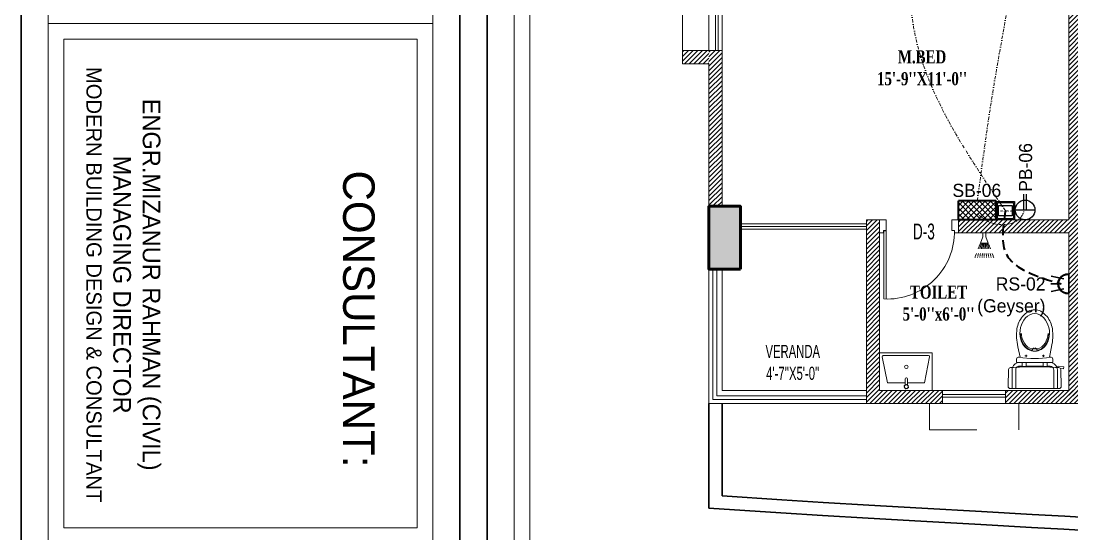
# Model space of a CAD drawing. Header units: inches. Extents: x 109699 to 44449955, y -10987 to 15824140.
# Drawn here: x 198506.5 to 198906.7, y -4299.4 to -4104 of the extents above; entities that cross this region are included whole.
import ezdxf

# ---------------------------------------------------------------- set-up
doc = ezdxf.new("R2010")
doc.units = ezdxf.units.IN
doc.header["$LTSCALE"] = 5
doc.header["$MEASUREMENT"] = 0
for name, pattern in [('ACAD_ISO03W100', [30, 12, -18]), ('DASHDOT', [1, 0.5, -0.25, 0, -0.25]), ('DASHED2', [0.375, 0.25, -0.125])]:
    doc.linetypes.add(name, pattern=pattern)
doc.layers.get('0').update_dxf_attribs({"color": 123})
for name, color, linetype, lineweight in [('@NORMAL', 7, 'Continuous', 5), ('AC Out', 5, 'DASHED2', 35), ('cloumn', 253, 'Continuous', 60), ('dotted', 8, 'ACAD_ISO03W100', 5), ('E-Con-Point', 5, 'DASHED2', 13), ('E-PB-Socket-5A', 203, 'Continuous', 13), ('E-RS', 12, 'Continuous', 30), ('E-SB-Switch-Board', 106, 'Continuous', 18), ('fixture', 255, 'Continuous', 0), ('glass', 140, 'Continuous', 18), ('ha', 252, 'Continuous', 5), ('Low Height wall --- 2', 252, 'Continuous', 30), ('Low Height wall--1', 252, 'Continuous', 9), ('SB', 1, 'DASHDOT', 20), ('Text', 7, 'Continuous', 0), ('WALL-1', 8, 'Continuous', 9)]:
    doc.layers.add(name, color=color, linetype=linetype, lineweight=lineweight)
doc.layers.add('DP SWITCH', color=7, linetype='Continuous')
doc.layers.add('T', color=8, linetype='Continuous')
doc.styles.get("Standard").update_dxf_attribs({"font": 'times.ttf'})
doc.styles.add('style2', font='ARIALN.TTF', dxfattribs={"width": 0.75, "height": 3})
doc.styles.add('Swis 721 LtCn BT', font='swisscl.ttf')
pattern_1 = [(44.99999999999984, (181693.0688709047, 2542407.827854916), (-0.8838834764831834, 0.8838834764831853), [])]

# ---------------------------------------------------------------- blocks, each defined once
blk = doc.blocks.new('zxczxczxcz')
at = {"layer": '@NORMAL'}
for points in [[(177327.5446916085, -15450.10043627545), (175295.1813820154, -15450.10043627545), (175295.1813820154, -14276.83252409846), (177327.5446916085, -14276.83252409846)], [(177319.9075666944, -15442.46331136129), (175302.8185069296, -15442.46331136129), (175302.8185069296, -14284.46964901264), (177319.9075666944, -14284.46964901264)]]:
    blk.add_lwpolyline(points, close=True, dxfattribs=at)
at = {"layer": 'Text'}
for p, q in [((176741.9750237679, -15490.19534207476), (176997.6903806742, -15490.19534207473)), ((176741.9750237679, -15679.21418370013), (176741.9750237679, -15490.19534207476)), ((176749.612148682, -15497.83246698891), (176990.0532557601, -15497.83246698891)), ((176749.612148682, -15671.57705878597), (176749.612148682, -15497.83246698891)), ((176990.0532557601, -15497.83246698891), (176990.0532557601, -15671.57705878597)), ((176990.0532557601, -15671.57705878597), (176749.612148682, -15671.57705878597)), ((176997.6903806742, -15679.21418370007), (176741.9750237679, -15679.21418370013))]:
    blk.add_line(p, q, dxfattribs=at)
at = {"layer": 'Text', "lineweight": 30}
blk.add_lwpolyline([(177005.9120462817, -15476.83037347498), (175281.8164134157, -15476.83037347498), (175281.8164134157, -15692.57915229988), (177005.9120462817, -15692.57915229988)], close=True, dxfattribs=at)
at = {"layer": 'Text'}
blk.add_lwpolyline([(176997.6903806742, -15490.19534207476), (175295.1813820154, -15490.19534207476), (175295.1813820154, -15679.21418370013), (176997.6903806742, -15679.21418370013)], close=True, dxfattribs=at)
at = {"layer": 'WALL-1', "lineweight": 30}
blk.add_lwpolyline([(177340.9096602083, -15463.46540487523), (175281.8164134157, -15463.46540487523), (175281.8164134157, -14263.46755549865), (177340.9096602083, -14263.46755549865)], close=True, dxfattribs=at)
at = {"layer": 'Text'}
for s, insert, char_height, width, attachment_point in [('{\\fFranklin Gothic Medium|b0|i0|c0|p34;\\C1;CONSULTANT:}', (176814.2679943611, -15518.74899436903, 279.5077826496044), 15.479059281045, 414.2272921602616, 1), ('{\\fFranklin Gothic Medium|b0|i0|c0|p34;\\C0;ENGR.MIZANUR RAHMAN (CIVIL)\\PMANAGING DIRECTOR\\P\\H0.8571x;MODERN BUILDING DESIGN & CONSULTANT}', (176870.4274682808, -15624.07967926903, -11.90154776667625), 8.668273197385199, 331.3818337282093, 2)]:
    blk.add_mtext(s, dxfattribs=dict(at, insert=insert, char_height=char_height, width=width, attachment_point=attachment_point))
blk = doc.blocks.new('bgtrfv')
at = {"layer": 'fixture'}
for p, q in [((21441.97229669015, -26164.40491112152), (21441.97229669015, -26138.40491112152)), ((21442.86003956014, -26164.40491112152), (21442.86003956014, -26138.40491112152)), ((21440.36849646348, -26163.54399991067), (21441.86849646348, -26163.54399991067)), ((21441.86849646348, -26163.54399991067), (21441.86849646348, -26164.54399991067)), ((21441.86849646348, -26164.54399991067), (21442.86849646348, -26164.54399991067)), ((21442.86003956014, -26164.40491112152), (21441.97229669015, -26164.40491112152)), ((21442.86849646348, -26164.54399991067), (21442.86849646348, -26168.54399991067)), ((21467.86849646354, -26164.54399991055), (21467.86849646354, -26168.54399991055)), ((21468.86849646354, -26164.54399991055), (21467.86849646354, -26164.54399991055)), ((21470.37322828309, -26163.54399991058), (21468.86849646354, -26163.54399991058)), ((21468.86849646354, -26164.54399991055), (21468.86849646354, -26163.54399991058)), ((21442.86849646348, -26168.54399991067), (21440.36849646348, -26168.54399991058)), ((21467.86849646354, -26168.54399991055), (21470.36849646351, -26168.54399991055))]:
    blk.add_line(p, q, dxfattribs=at)
blk.add_arc((21443.20467689397, -26164.04399991055), 25.66868977762097, 358.8838658305763, 92.75188722137418, dxfattribs=at)
blk = doc.blocks.new('coloumn-01')
at = {"layer": 'ha'}
h = blk.add_hatch(dxfattribs=at)
h.set_pattern_fill('AR-CONC', color=256, scale=0.5)
h.set_pattern_definition([(49.99999999999999, (0, 0), (3.586300913003767, -0.3137606749129755), [0.375, -4.125]), (355, (0, 0), (-0.693756668065, 3.760960668500059), [0.3, -3.3]), (100.45144446, (0.298858405, -0.02614672), (2.89254423363556, 3.447199954843147), [0.3187009599999999, -3.505710559999999]), (46.18420000000001, (0, 1), (5.336206653357862, -0.8275964039653827), [0.5625, -6.1875]), (96.63563549, (0.444683725, 0.931033465), (4.673309728371142, 4.870593003872752), [0.47805171, -5.258568799999999]), (351.1841639899999, (0, 1), (4.673309725273866, 4.870593001349951), [0.45, -4.950000005]), (21, (0.5, 0.75), (2.984535260592308, -2.013094453326694), [0.375, -4.125]), (326.0000000000001, (0.5, 0.75), (1.216576659607909, 3.625750225234265), [0.3, -3.3]), (71.45144474, (0.74871127, 0.58224213), (4.201111883649856, 1.612655764031769), [0.31870095, -3.50571056]), (37.50000000000001, (0, 0), (0.06079927658645334, 1.664469269156557), [0, -3.26, 0, -3.35, 0, -3.3125]), (7.499999999999999, (0, 0), (1.315347687210743, 1.972058559411801), [0, -1.91, 0, -3.185, 0, -1.2625]), (327.5, (-1.115, 0), (2.669112180862045, -0.1127743586718988), [0, -1.25, 0, -3.9, 0, -5.175]), (317.5, (-1.615, 0), (2.915930846711931, 0.5005249116615886), [0, -1.625, 0, -2.59, 0, -3.675])])
h.paths.add_polyline_path([(32128.44739975178, -2546319.049243456), (32092.44739975178, -2546319.049243456), (32092.44739975178, -2546331.049243456), (32128.44739975178, -2546331.049243456)])
h.paths.add_polyline_path([(32128.44739975189, -2546617.132962178), (32098.44739975189, -2546617.132962178), (32098.44739975189, -2546629.132962178), (32128.44739975189, -2546629.132962178)])
h.paths.add_polyline_path([(31978.51966727065, -2546605.132962178), (31966.51966727065, -2546605.132962178), (31966.51966727065, -2546635.132962178), (31978.51966727065, -2546635.132962178)])
h.paths.add_polyline_path([(31821.20333333506, -2546605.132962178), (31809.20333333506, -2546605.132962178), (31809.20333333506, -2546635.132962178), (31821.20333333506, -2546635.132962178)])
h.paths.add_polyline_path([(31689.20328743063, -2546611.133238418), (31677.20328743063, -2546611.133238418), (31677.20328743063, -2546635.133238418), (31689.20328743063, -2546635.133238418)])
h.paths.add_polyline_path([(31417.20347832461, -2546611.132962178), (31405.20347832461, -2546611.132962178), (31405.20347832461, -2546635.132962178), (31417.20347832461, -2546635.132962178)])
h.paths.add_polyline_path([(31435.20347912709, -2546415.348983645), (31405.20347912709, -2546415.348983645), (31405.20347912709, -2546427.348983645), (31435.20347912709, -2546427.348983645)])
h.paths.add_polyline_path([(31633.74647668525, -2546415.348983645), (31603.74647668525, -2546415.348983645), (31603.74647668525, -2546427.348983645), (31633.74647668525, -2546427.348983645)])
h.paths.add_polyline_path([(31821.20245073218, -2546319.049243455), (31809.20245073218, -2546319.049243455), (31809.20245073218, -2546349.049243455), (31821.20245073218, -2546349.049243455)])
h.paths.add_polyline_path([(31996.51966727068, -2546319.049243455), (31966.51966727068, -2546319.049243455), (31966.51966727068, -2546331.049243455), (31996.51966727068, -2546331.049243455)])
h.paths.add_polyline_path([(31581.74648750067, -2546291.049243452), (31541.74648750067, -2546291.049243452), (31541.74648750067, -2546301.049243452), (31581.74648750067, -2546301.049243452)])
h.paths.add_polyline_path([(31485.74647668505, -2546261.049243452), (31475.74647668505, -2546261.049243452), (31475.74647668505, -2546301.049243452), (31485.74647668505, -2546301.049243452)])
h.paths.add_polyline_path([(31581.74648750064, -2546206.049278549), (31521.74648750064, -2546206.049278549), (31521.74648750064, -2546216.049243455), (31581.74648750064, -2546216.049243455)])
h.paths.add_polyline_path([(31435.20347595899, -2546206.049243455), (31405.20347595899, -2546206.049243455), (31405.20347595899, -2546218.049243455), (31435.20347595899, -2546218.049243455)])
h.paths.add_polyline_path([(31435.20347912709, -2546094.049243455), (31405.20347912709, -2546094.049243455), (31405.20347912709, -2546106.049243455), (31435.20347912709, -2546106.049243455)])
h.paths.add_polyline_path([(31583.74647668522, -2546094.049243455), (31547.74647668522, -2546094.049243455), (31547.74647668522, -2546106.049243455), (31583.74647668522, -2546106.049243455)])
h.paths.add_polyline_path([(31775.41359277777, -2546094.049243455), (31763.41359277777, -2546094.049243455), (31763.41359277777, -2546124.049243455), (31775.41359277777, -2546124.049243455)])
h.paths.add_polyline_path([(32059.80123907101, -2546094.049243455), (32047.80123907101, -2546094.049243455), (32047.80123907101, -2546124.049243455), (32059.80123907101, -2546124.049243455)])
h.paths.add_polyline_path([(32058.06771510976, -2545913.633020405), (32028.06771510976, -2545913.633020405), (32028.06771510976, -2545925.633020405), (32058.06771510976, -2545925.633020405)])
h.paths.add_polyline_path([(32048.06771510973, -2545722.712815279), (32036.06771510973, -2545722.712815279), (32036.06771510973, -2545746.712815279), (32048.06771510973, -2545746.712815279)])
h.paths.add_polyline_path([(31799.41359277774, -2545913.633020405), (31763.41359277774, -2545913.633020405), (31763.41359277774, -2545925.633020405), (31799.41359277774, -2545925.633020405)])
h.paths.add_polyline_path([(31591.53986684192, -2545945.049243456), (31561.31223659915, -2545945.049243456), (31561.31223659915, -2545957.049243456), (31591.53986684192, -2545957.049243456)])
h.paths.add_polyline_path([(31435.20347912709, -2545945.049243456), (31405.20347912709, -2545945.049243456), (31405.20347912709, -2545957.049243456), (31435.20347912709, -2545957.049243456)])
h.paths.add_polyline_path([(31429.2035252499, -2545715.383477275), (31405.2035252499, -2545715.383477275), (31405.2035252499, -2545727.383477275), (31429.2035252499, -2545727.383477275)])
h.paths.add_polyline_path([(31605.53986684192, -2545715.383237123), (31581.53986684192, -2545715.383237123), (31581.53986684192, -2545727.383237123), (31605.53986684192, -2545727.383237123)])
h.paths.add_polyline_path([(31775.41359277774, -2545711.610186095), (31763.41359277774, -2545711.610186095), (31763.41359277774, -2545735.610186095), (31775.41359277774, -2545735.610186095)])
at = {"layer": 'cloumn', "elevation": -16.98928691961896}
blk.add_lwpolyline([(31417.20347832461, -2546635.132962178), (31417.20347832461, -2546611.132962178), (31405.20347832461, -2546611.132962178), (31405.20347832461, -2546635.132962178)], close=True, dxfattribs=at)
blk = doc.blocks.new('nhjkkl')
at = {"layer": 'fixture'}
for p, q in [((143549.5901182657, 406.7664480220853), (143549.4378542114, 413.1605533693012)), ((143550.2312347457, 413.9730671772784), (143568.8430790594, 413.9730671772793)), ((143550.9065610597, 406.8304476761043), (143550.9065610476, 413.9730520486739)), ((143552.2954045853, 406.8304476553101), (143552.295404572, 413.9730369089164)), ((143566.7790000358, 406.8304174008415), (143566.7790000629, 413.9730217734107)), ((143568.1677981537, 413.9730520292499), (143568.1677527493, 408.0151220831901)), ((143569.6365050042, 413.160553386321), (143569.4842561156, 406.7664480432288)), ((143548.4963421248, 405.7263631810149), (143548.607251598, 406.5122054251713)), ((143550.3819850576, 405.4614186200849), (143548.4963421248, 405.7263631810149)), ((143548.607251598, 406.5122054251713), (143549.7157409937, 406.3564144534005)), ((143551.5813878428, 405.9018777620411), (143550.3819850576, 405.4614186200849)), ((143554.79288887, 405.4416192904139), (143553.6842026946, 405.441619307019)), ((143556.26127781, 405.5678778112876), (143554.7929191489, 405.5678777931987)), ((143554.7929191489, 405.5678777931987), (143554.7929191657, 404.0528211996536)), ((143562.8130511395, 405.4416192901674), (143556.2612324133, 405.4415738736677)), ((143556.261277828, 404.0528211778994), (143556.26127781, 405.5678778112876)), ((143562.8130813948, 404.0528211994076), (143562.8130814172, 405.5678777923752)), ((143562.8130814172, 405.5678777923752), (143564.2813946441, 405.5678778099075)), ((143565.3901262533, 405.4416192910601), (143564.2813644056, 405.4416193076988)), ((143564.2813946441, 405.5678778099075), (143564.2813946615, 404.0528211776734)), ((143568.1677527493, 408.0151220831901), (143568.1677981597, 406.4336438885)), ((143568.1677981597, 406.4336438885), (143568.1677981659, 406.8304930909451)), ((143552.6374877589, 404.0528211924245), (143566.4367957518, 404.0528211854942)), ((143552.6374877788, 402.7586299086117), (143552.6374877589, 404.0528211924245)), ((143553.1271576377, 398.0362349681834), (143553.9518113588, 402.0500473916766)), ((143565.3901262723, 404.052821200891), (143553.6842329504, 404.0527757819953)), ((143554.7929191657, 404.0528211996536), (143556.261277828, 404.0528211778994)), ((143556.6404317734, 401.4735209071393), (143555.8468090396, 401.4735208790955)), ((143556.2436128532, 401.8703246815119), (143556.2436128408, 401.076701986922)), ((143562.4338063848, 401.4735208998579), (143563.2274290794, 401.4735208880586)), ((143564.2813946615, 404.0528211776734), (143562.8130813948, 404.0528211994076)), ((143562.8306252776, 401.870324702267), (143562.8306253056, 401.0767019672573)), ((143565.1223207889, 402.0500776611082), (143565.9471258924, 398.0362349753721)), ((143566.4367957518, 404.0528211854942), (143566.4367957728, 402.7586601782943)), ((143559.3387398673, 398.4577576346321), (143558.9106931205, 398.6640308240756)), ((143560.1635449936, 398.6640308047001), (143559.7355133987, 398.4577576290383))]:
    blk.add_line(p, q, dxfattribs=at)
for centre, radius, start, end in [((143550.2312440123, 413.179452317064), 0.7936148602690781, 90.00066901502818, 181.3645564982883), ((143568.8430925063, 413.179430154478), 0.7936370229151675, 358.63708330143, 90.00097078565905), ((143550.3835517447, 406.7852967886536), 0.7936573326114393, 181.3608597506466, 265.4936567333053), ((143559.3313820936, 520.4146619905953), 114.7747799088793, 265.4974651529274, 270.1027383364831), ((143553.6835439005, 406.8302100781168), 2.776982850894335, 179.9950977868233, 198.7247616892986), ((143553.6641671368, 406.8219761162256), 2.755988833818937, 198.6919603846717, 203.1962037287053), ((143553.6842451597, 406.830626965949), 2.777851183980603, 203.1970942653883, 269.9997481717924), ((143553.6840397306, 406.830291598628), 1.388635154058973, 179.9935610234081, 226.0579730208608), ((143553.6842363313, 406.8306462703642), 1.389026963752532, 226.0622858634653, 269.9986125244432), ((143559.7429846886, 520.4144736201536), 114.7745915251009, 269.8972652920607, 274.5025384751385), ((143565.3900826332, 406.8305070130612), 2.777685812513137, 270.0009001508976, 341.2746753299377), ((143565.3900696894, 406.8304403121767), 1.388821022269026, 270.0023335401336, 318.9044295561592), ((143565.3903243654, 406.8303071959601), 1.388675674785373, 313.9401349780949, 0.004546975725653977), ((143565.3906436726, 406.8305070680519), 2.777154493287228, 341.2709583579591, 359.9997116367785), ((143568.6908150557, 406.7853051890736), 0.7936651105025501, 274.5057515234096, 358.6385485059807), ((143553.4310986414, 402.7586261222484), 0.7936108626023987, 179.9997266385257, 281.154795170795), ((143559.5371957675, 371.7938538244518), 30.76746556976699, 78.84496378673161, 101.1553274581742), ((143565.6431621761, 402.758675070728), 0.7936335968594284, 258.8438563195717, 359.9989248519769), ((143572.2223725796, 393.6842009728691), 19.58487767572048, 167.1608948101009, 187.3028875654185), ((143561.8666311087, 392.9471293959111), 7.765781522712604, 148.9734116776313, 180.0370825543271), ((143560.6030199971, 393.4904633605145), 6.619506932955108, 122.1868749793399, 164.6422486899968), ((143561.9397062611, 392.7187179168407), 7.485059714963107, 147.7595450529205, 178.2898013246998), ((143559.691574243, 394.4271028772321), 5.141188323198548, 104.2497094621876, 150.61330759848), ((143559.4569603147, 394.4903639536053), 4.443393787718942, 101.8529499143643, 150.0038868718224), ((143559.5371492295, 394.6434052969737), 5.084142630955329, 90.00008428513468, 118.9405262423073), ((143558.3670353377, 399.1001076362847), 0.3155730422259372, 304.1716716939285, 79.21640439466078), ((143558.9034807952, 398.7448373456175), 0.08112774840026897, 120.2938259573558, 275.1003766384382), ((143559.5371535633, 395.9875161606467), 2.906734715241127, 90.00023231647822, 103.4195897572691), ((143559.5371191747, 394.6434638445119), 5.0840840834616, 61.05930362467164, 89.999745580456), ((143559.5371073564, 395.9877092781937), 2.906541597874001, 76.57996402864104, 89.99932147006473), ((143560.1707573169, 398.7448373461996), 0.08112776809779704, 264.8996260535975, 59.706176732827), ((143560.7072330775, 399.1001138847403), 0.3155697011984737, 100.7865058950931, 235.831238595057), ((143559.6173005208, 394.4904147853488), 4.443348715976101, 29.99569182148486, 78.14662877954265), ((143559.3826715294, 394.427120612819), 5.141172952833982, 29.38656240975397, 75.7501605465209), ((143558.4712257037, 393.4904828698247), 6.619494466593977, 15.35760583437553, 57.81297954471867), ((143557.1345394465, 392.7186902103006), 7.485068091722362, 1.71040899528419, 32.24066526655368), ((143557.2076145146, 392.9471021420416), 7.765789141801811, 359.9631185417419, 31.02678941811098), ((143546.851903473, 393.6842435729975), 19.58487550162758, 352.6969860827403, 12.83897883790706), ((143563.4260475728, 392.801147338552), 9.524650229934462, 165.1413266773221, 192.8659346269845), ((143555.6481905647, 392.8011472918486), 9.524650235689958, 347.1340656589409, 14.85867360866212), ((143563.0484980828, 392.9327481596404), 10.39841761455111, 189.6220183945854, 217.9117471889267), ((143563.9317907136, 393.5092300994431), 10.19175081845734, 196.1153299050868, 219.5232582581568), ((143555.1424550462, 393.5091935918356), 10.19173337833671, 320.4769270377624, 343.8848553902324), ((143556.0257778566, 392.9327181524561), 10.39840516526215, 322.0884090897869, 350.378137884462), ((143561.7342255453, 392.2455549454055), 8.94320625309545, 219.6122136137997, 239.3816435217801), ((143559.5040281406, 389.9617490593175), 4.519470302409078, 220.5550458037677, 270.4192277752593), ((143559.4418071491, 388.7049738406661), 4.731726761745959, 241.4348748081609, 271.1544712317944), ((143559.5701948642, 389.961814163333), 4.519535626071895, 269.580394858351, 319.4445768290443), ((143559.6324764107, 388.7049738002104), 4.731726720728004, 268.8455291001113, 298.565125525756), ((143557.3400579794, 392.2455549029521), 8.94320622922971, 300.6183568637677, 320.3877867722666)]:
    blk.add_arc(centre, radius, start, end, dxfattribs=at)
blk = doc.blocks.new('qplaz')
at = {"layer": 'fixture'}
for p, q in [((143569.7800132462, 341.4142088231699), (143569.7800132462, 321.8142088231655)), ((143584.1800132462, 341.61420882317), (143569.9800132462, 341.61420882317)), ((143570.8861369331, 340.2625714804694), (143570.8861369331, 322.965846165866)), ((143581.2560437616, 338.6539164940569), (143571.3654443752, 340.6546305699137)), ((143584.1800132462, 321.6142088231654), (143584.1800132462, 341.61420882317)), ((143581.2560437616, 338.6539164940569), (143581.2560437616, 332.2000209122216)), ((143582.0060121824, 332.2000209122216), (143579.7593405762, 332.2000209122216)), ((143579.3593405762, 331.8000209122216), (143579.3593405762, 331.7265742452862)), ((143579.7593405762, 331.3265742452861), (143582.0559613498, 331.3265742452861)), ((143581.2560437616, 331.3265742452861), (143581.2560437616, 324.5745011522785)), ((143581.2560437616, 324.5745011522785), (143571.3654443752, 322.5737870764217)), ((143569.9800132462, 321.6142088231654), (143584.1800132462, 321.6142088231654))]:
    blk.add_line(p, q, dxfattribs=at)
blk.add_circle((143575.1723653077, 331.7897488839506), 0.6913263923410093, dxfattribs=at)
for centre, radius, start, end in [((143569.9800132462, 341.4142088231699), 0.2000000000000455, 90, 180), ((143571.2861369331, 340.2625714804694), 0.4000000000000909, 78.56426997742129, 180), ((143579.7593405762, 331.8000209122216), 0.399999999999909, 90, 180), ((143582.7354837368, 331.8035851411277), 0.8302349482081128, 151.4778612968022, 170.068074453921), ((143582.0119682067, 332.4488265509969), 0.248876917594301, 268.6286890816223, 7.917246669584689), ((143582.7354837368, 331.8035851411277), 0.8302349482082407, 106.4778612964865, 125.0680744547195), ((143582.6801355756, 332.7714424551863), 0.2488769175942959, 223.6286890812177, 322.9172466696585), ((143582.7354837368, 331.8035851411277), 0.8302349482088563, 61.4778612960077, 80.06807445479153), ((143583.3807251467, 332.5271006712389), 0.248876917594301, 178.6286890807749, 277.9172466688938), ((143582.7354837368, 331.8035851411277), 0.830234948208255, 16.47786129636911, 35.06807445458243), ((143579.7593405762, 331.7265742452862), 0.4000000000000909, 180, 270), ((143581.7676264227, 331.7482369799126), 0.2488769175943618, 313.6286890804716, 52.9172466688434), ((143582.7354837368, 331.8035851411277), 0.8302349482082407, 196.4778612963691, 215.0680744545824), ((143582.0902423269, 331.0800696110165), 0.2488769175944828, 358.6286890807748, 97.9172466688938), ((143582.7354837368, 331.8035851411277), 0.8302349482086144, 241.4778612960077, 260.0680744547915), ((143582.790831898, 330.8357278270691), 0.2488769175942959, 43.62868908121773, 142.9172466696585), ((143582.7354837368, 331.8035851411277), 0.8302349482082931, 286.4778612964865, 305.0680744547195), ((143583.4589992669, 331.1583437312556), 0.2488769175944828, 88.62868908162226, 187.9172466695847), ((143583.7033410509, 331.8589333023399), 0.2488769175943618, 133.6286890804716, 232.9172466688434), ((143582.7354837368, 331.8035851411277), 0.8302349482084354, 331.4778612968021, 350.0680744541255), ((143569.9800132462, 321.8142088231655), 0.2000000000000455, 180, 270), ((143571.2861369331, 322.965846165866), 0.4000000000000909, 180, 281.4357300225787)]:
    blk.add_arc(centre, radius, start, end, dxfattribs=at)
blk = doc.blocks.new('bhgy')
at = {"layer": 'fixture'}
for p, q in [((143575.2772015615, 368.1126747355272), (143574.8957682036, 368.2586983371991)), ((143575.2772015615, 368.1126747355272), (143574.9022015615, 368.2562354637309)), ((143575.2772015615, 367.2064695406123), (143574.9022015615, 367.3118651087395)), ((143575.2772015615, 366.3458920605888), (143574.9022015615, 366.4150440963974)), ((143575.2772015615, 365.513992717734), (143574.9022015615, 365.5481090113869)), ((143575.2772015615, 364.6958867461478), (143574.9022015615, 364.6955482104211)), ((143575.8127015615, 367.9076700157136), (143575.4377015615, 368.0512307438592)), ((143575.8127015615, 367.9076700157136), (143575.4377015615, 368.0512307438592)), ((143575.8127015615, 367.0559646693407), (143575.4377015615, 367.161360237468)), ((143575.8127015615, 366.2471429534605), (143575.4377015615, 366.3162949892401)), ((143575.8127015615, 365.4652746504696), (143575.4377015615, 365.4993909440934)), ((143575.8127015615, 364.6963701751781), (143575.4377015615, 364.6960316394513)), ((143576.3482015615, 367.7026652958418), (143575.9732015615, 367.8462260240456)), ((143576.3482015615, 367.7026652958418), (143575.9732015615, 367.8462260240456)), ((143576.3482015615, 366.9054597980401), (143575.9732015615, 367.0108553661673)), ((143576.3482015615, 366.1483938463032), (143575.9732015615, 366.2175458821118)), ((143576.3482015615, 365.416556583147), (143575.9732015615, 365.4506728767708)), ((143576.3482015615, 364.6968536041793), (143575.9732015615, 364.6965150684525)), ((143578.4902015615, 366.8826464164711), (143578.1152015615, 367.0262071446457)), ((143578.4902015615, 366.8826464164711), (143578.1152015615, 367.0262071446457)), ((143578.4902015615, 366.3034403129247), (143578.1152015615, 366.408835881052)), ((143578.4902015615, 365.7533974177902), (143578.1152015615, 365.8225494535989)), ((143578.4902015615, 365.2216843139729), (143578.1152015615, 365.2558006075967)), ((143578.4902015615, 364.6987873203004), (143578.1152015615, 364.6984487845737)), ((143578.4902015615, 364.1758035685168), (143578.1152015615, 364.1410044867487)), ((143579.0257015615, 366.6776416966284), (143578.6507015615, 366.821202424803)), ((143579.0257015615, 366.6776416966284), (143578.6507015615, 366.821202424803)), ((143579.0257015615, 366.1529354416241), (143578.6507015615, 366.2583310097514)), ((143579.0257015615, 365.654648310662), (143578.6507015615, 365.7238003464706)), ((143579.0257015615, 365.1729662466794), (143578.6507015615, 365.2070825403032)), ((143579.0257015615, 364.6992707493016), (143578.6507015615, 364.6989322135748)), ((143579.0257015615, 364.2254966572916), (143578.6507015615, 364.1906975755235)), ((143579.5612015615, 366.4726369767857), (143579.1862015615, 366.6161977049603)), ((143579.5612015615, 366.4726369767857), (143579.1862015615, 366.6161977049603)), ((143579.5612015615, 366.0024305703816), (143579.1862015615, 366.1078261385089)), ((143579.5612015615, 365.5558992035337), (143579.1862015615, 365.6250512393424)), ((143579.5612015615, 365.1242481793859), (143579.1862015615, 365.1583644730097)), ((143579.5612015615, 364.6997541783319), (143579.1862015615, 364.6994156426051)), ((143579.5612015615, 364.2751897460373), (143579.1862015615, 364.2403906642692)), ((143580.0967015615, 366.2676322569139), (143579.7217015615, 366.4111929851176)), ((143580.0967015615, 366.2676322569139), (143579.7217015615, 366.4111929851176)), ((143580.0967015615, 365.851925699081), (143579.7217015615, 365.9573212672083)), ((143580.0967015615, 365.4571500964055), (143579.7217015615, 365.5263021322141)), ((143580.0967015615, 365.0755301120923), (143579.7217015615, 365.1096464057161)), ((143580.0967015615, 364.7002376073331), (143579.7217015615, 364.6998990716063)), ((143580.0967015615, 364.3248828348121), (143579.7217015615, 364.290083753044)), ((143582.7198980097, 365.2664250417263), (143580.2842015615, 366.2039250417263)), ((143580.2842015615, 366.2039250417263), (143580.2842015615, 363.2039250417263)), ((143582.7119899517, 365.2664250417263), (143580.2842015615, 366.1958518928266)), ((143582.7119899517, 365.2664250417263), (143580.2842015615, 366.1958518928266)), ((143582.7119899517, 365.2664250417263), (143584.1813158786, 365.2664250417263)), ((143575.2772015615, 363.8776450359553), (143574.9022015615, 363.8428459541872)), ((143575.2772015615, 363.0453291913261), (143574.9022015615, 362.9754768262617)), ((143575.2772015615, 362.1840252112713), (143574.9022015615, 362.0778987170604)), ((143575.2772015615, 361.2767298431543), (143574.9022015615, 361.1323922758572)), ((143575.8127015615, 363.9273381247301), (143575.4377015615, 363.892539042962)), ((143575.8127015615, 363.1450783686421), (143575.4377015615, 363.0752260035777)), ((143575.8127015615, 362.3355738449725), (143575.4377015615, 362.2294473507616)), ((143575.8127015615, 361.4828438892844), (143575.4377015615, 361.3385063219873)), ((143576.3482015615, 363.9770312135049), (143575.9732015615, 363.9422321317077)), ((143576.3482015615, 363.2448275459872), (143575.9732015615, 363.1749751808936)), ((143576.3482015615, 362.4871224787028), (143575.9732015615, 362.3809959844918)), ((143576.3482015615, 361.6889579353854), (143575.9732015615, 361.5446203680883)), ((143578.4902015615, 363.643824255251), (143578.1152015615, 363.5739718901866)), ((143578.4902015615, 363.0933170135656), (143578.1152015615, 362.9871905193838)), ((143578.4902015615, 362.5134141197602), (143578.1152015615, 362.3690765524632)), ((143579.0257015615, 363.743573432567), (143578.6507015615, 363.6737210675026)), ((143579.0257015615, 363.2448656472668), (143578.6507015615, 363.138739153085)), ((143579.0257015615, 362.7195281658612), (143578.6507015615, 362.5751905985642)), ((143579.5612015615, 363.843322609883), (143579.1862015615, 363.7734702448186)), ((143579.5612015615, 363.3964142809971), (143579.1862015615, 363.2902877868153)), ((143579.5612015615, 362.9256422119913), (143579.1862015615, 362.7813046446943)), ((143580.0967015615, 363.943071787199), (143579.7217015615, 363.8732194221345)), ((143580.0967015615, 363.5479629147273), (143579.7217015615, 363.4418364205164)), ((143580.0967015615, 363.1317562580632), (143579.7217015615, 362.9874186907662)), ((143582.7198980097, 364.1414250417263), (143580.2842015615, 363.2039250417263)), ((143582.7198980097, 364.1414250417263), (143584.1813158786, 364.1414250417263))]:
    blk.add_line(p, q, dxfattribs=at)
blk = doc.blocks.new('A$C4DCB0E22')
h = blk.add_hatch()
h.set_pattern_fill('ANSI37', color=256, scale=15, angle=90.05046403147966, style=0)
h.set_pattern_definition([(135.0504640314797, (0, 0), (-1.324656962164393, -1.326992438783809), []), (225.0504640314796, (0, 0), (1.326992438783809, -1.324656962164393), [])])
h.paths.add_polyline_path([(0.0158499618895469, -4.176303718850249e-06), (-3.779117417224143e-06, 17.9999888419976), (8.999992730033242, 18.00791571250107), (9.015846471040199, 0.007922694199763214)])
at = {"lineweight": 40}
for p, q in [((-3.779117417224143e-06, 17.9999888419976), (8.999992730033242, 18.00791571250107)), ((0.0158499618895469, -4.176303718850249e-06), (-3.779117417224143e-06, 17.9999888419976)), ((9.015846471040199, 0.007922694199763214), (8.999992730033242, 18.00791571250107)), ((0.0158499618895469, -4.176303718850249e-06), (9.015846471040199, 0.007922694199763214))]:
    blk.add_line(p, q, dxfattribs=at)
blk = doc.blocks.new('A$C0EEE0DA8')
at = {"lineweight": 25}
for p, q in [((9.859886922386067, 11.01563311866266), (9.859886922386067, 3.514223118661903)), ((9.859886922386067, 7.754928118662065), (15.8195753665932, 7.754928118662065)), ((9.859886922386067, 6.774928118662501), (15.8195753665932, 6.774928118662501))]:
    blk.add_line(p, q, dxfattribs=at)
blk.add_circle((9.85988692238243, 7.264928118662283), 3.750704999999999, dxfattribs=at)
blk = doc.blocks.new('DP Switch')
at = {"layer": 'DP SWITCH'}
h = blk.add_hatch(color=5, dxfattribs=at)
h.paths.add_polyline_path([(371.8944990466893, 17.73056013955426), (371.8944990466893, 14.23056013955134), (375.3944990466901, 14.23056013955134), (375.3944990466901, 17.73056013955214)])
h.paths.add_polyline_path([(375.1757490466773, 17.29306013955204), (375.1757490466773, 14.66806013955144, -0.4142135623730951), (374.9569990466773, 14.44931013955139), (372.3319990466767, 14.44931013955139, -0.4142135623730951), (372.1132490466766, 14.66806013955144), (372.1132490466766, 17.29306013955204, -0.4142135623730951), (372.3319990466767, 17.51181013955209), (374.9569990466773, 17.51181013955209, -0.4142135623730951)], flags=16)
at = {"layer": 'DP SWITCH', "color": 5}
for points in [[(375.3944990535736, 14.23056013818255), (371.8944990535736, 14.23056013818255), (371.8944990535736, 17.73056013818335), (375.3944990535736, 17.73056013818335)], [(374.9569990535753, 14.98278933212836), (372.3319990535771, 14.98278933212836), (372.3319990535771, 16.99740426982923), (374.9569990535753, 16.99740426982923)]]:
    blk.add_lwpolyline(points, close=True, dxfattribs=at)
at = {"layer": 'DP SWITCH', "color": 252}
blk.add_lwpolyline([(374.9569990535753, 14.4493101381824), (372.3319990535771, 14.4493101381824, -0.414213562373095), (372.1132490535736, 14.66806013818262), (372.1132490535736, 17.29306013818365, -0.414213562373095), (372.3319990535771, 17.5118101381835), (374.9569990535753, 17.5118101381835, -0.414213562373095), (375.1757490535762, 17.29306013818365), (375.1757490535762, 14.66806013818262, -0.414213562373095)], format="xyb", close=True, dxfattribs=at)
at = {"layer": 'DP SWITCH', "color": 5, "insert": (374.7126546307745, 15.84745109732405), "char_height": 0.3609375000001094, "attachment_point": 9, "style": 'Swis 721 LtCn BT'}
blk.add_mtext_dynamic_manual_height_columns('{\\C7;DP SWITCH}', width=2.020173917173224, gutter_width=2.5, heights=[0], dxfattribs=at)
blk = doc.blocks.new('HFDD')
for p, q in [((5419.762894572051, 11948.04792063459), (5417.732544542625, 11957.51012911636)), ((5423.644143322236, 11949.96593711011), (5423.644143322236, 11957.6695131256)), ((5427.525392072422, 11948.04792063459), (5429.555742101847, 11957.51012911636)), ((5416.354458301071, 11944.27399782948), (5430.9338283434, 11944.27399782948))]:
    blk.add_line(p, q)
for radius in [7.334100937498715, 6.993119663281231]:
    blk.add_arc((5423.644143322236, 11945.07993135875), radius, 353.691110472541, 186.3088895274602)

msp = doc.modelspace()

# ---------------------------------------------------------------- hatches: boundary and pattern name
at = {"layer": '@NORMAL'}
h = msp.add_hatch(dxfattribs=at)
h.set_pattern_fill('ANSI31', scale=10, angle=-7.63333123551244e-14, style=0)
h.set_pattern_definition(pattern_1)
h.paths.add_polyline_path([(198910.4192521844, -3985.723481485182), (198905.4192521844, -3985.723481484716), (198905.4192521844, -4246.723481484716), (198910.4192521844, -4246.723481484716)])
h.paths.add_polyline_path([(198905.4192521844, -4179.723481484716), (198863.4192521845, -4179.723481484716), (198863.4192649358, -4184.723481485182), (198905.4192521844, -4184.723481484716)])
h = msp.add_hatch(dxfattribs=at)
h.set_pattern_fill('ANSI31', scale=10, angle=-7.63333123551244e-14, style=0)
h.set_pattern_definition([(44.99999999999991, (-604.080573419662, -46603.01731711855), (-0.8838834764831833, 0.8838834764831855), [])])
h.paths.add_polyline_path([(198768.4192521844, -4115.22348148425), (198758.4192521844, -4115.22348148425), (198758.4192521844, -4120.223481484396), (198768.4192521844, -4120.223481484396)])
h = msp.add_hatch(dxfattribs=at)
h.set_pattern_fill('ANSI31', scale=10, angle=-7.63333123551244e-14, style=0)
h.set_pattern_definition([(44.99999999999989, (145486.382172944, 2531118.532197352), (-0.8838834764831833, 0.8838834764831855), [])])
h.paths.add_polyline_path([(198773.4192525856, -4115.22348148425), (198768.4192517831, -4115.22348148425), (198768.4192521843, -4174.507238460266), (198773.4192529868, -4174.507238460266)])
h = msp.add_hatch(dxfattribs=at)
h.set_pattern_fill('ANSI31', scale=10, angle=-7.63333123551244e-14, style=0)
h.set_pattern_definition(pattern_1)
h.paths.add_polyline_path([(198857.4192521844, -4244.723481484716), (198833.4192521844, -4244.723481484716), (198833.4192521844, -4179.723448389703), (198828.4192521844, -4179.72348148425), (198828.4192521844, -4249.723481484716), (198857.4192521844, -4249.723481484716)])
h = msp.add_hatch(dxfattribs=at)
h.set_pattern_fill('ANSI31', scale=10, angle=-7.63333123551244e-14, style=0)
h.set_pattern_definition(pattern_1)
h.paths.add_polyline_path([(198881.4192521844, -4244.723481484716), (198881.4192521844, -4249.723481484716), (198910.4192521844, -4249.723481484716), (198910.4192521844, -4244.723481484716)])

# ---------------------------------------------------------------- linework, layer by layer
at = {"layer": '@NORMAL', "color": 13}
msp.add_line((198768.4192521844, -4249.723481484716, -0.1214475790990548), (198773.4192521844, -4249.723481484716, -0.1214475790990548), dxfattribs=at)
at = {"layer": '@NORMAL', "color": 7, "elevation": -0.06254470296178738}
msp.add_lwpolyline([(198768.4192521844, -4192.507124654045), (198768.4192521271, -4192.935404622955)], dxfattribs=at)
at = {"layer": 'AC Out', "ltscale": 3}
msp.add_spline([(198881.3234144702, -4176.229822497785, -0.02144757909905476), (198881.3234144702, -4192.0234375, -0.02144757909905476), (198902.550514787, -4204.099436249359, 0.02173899169370338)], degree=3, dxfattribs=at)
at = {"layer": 'dotted', "ltscale": 0.3, "elevation": -0.1214475790990264}
msp.add_lwpolyline([(198852.4192521844, -4249.723481484716), (198852.4192521844, -4259.723481484716), (198886.4192521844, -4259.723481484716), (198886.4192521844, -4249.723481484716)], dxfattribs=at)
at = {"layer": 'E-Con-Point', "ltscale": 0.5}
msp.add_spline([(198870.6213333273, -4177.452222791751, -0.02144757909905476), (198876.440224444, -4181.000031214906, -0.02144757909905479), (198887.359960223, -4178.500031214906), (198888.359960223, -4176.500031214906, -0.02144757909905477)], degree=3, dxfattribs=at)
at = {"layer": 'glass'}
for p, q in [((198768.4192521844, -4115.22348148425, 0.0479012515730517), (198768.4192521844, -4055.22348148425, 0.0479012515730517)), ((198770.9192521844, -4115.22348148425, 0.0479012515730517), (198770.9192521844, -4055.22348148425, 0.0479012515730517)), ((198771.9192521844, -4115.22348148425, 0.0479012515730517), (198771.9192521844, -4055.22348148425, 0.0479012515730517)), ((198773.4192521844, -4055.22348148425, 0.0479012515730517), (198773.4192521844, -4115.22348148425, 0.0479012515730517)), ((198780.4192513819, -4181.223486205125, -0.0834037608492828), (198828.4192528588, -4181.223518577897, -0.05195797552096337)), ((198780.4192513819, -4182.223486205125, -0.08340376040743536), (198828.4192521844, -4182.223518577897, -0.05195797552096337)), ((198780.4192513819, -4183.223486205125, -0.08340375996560567), (198828.41925151, -4183.223518577897, -0.05195797552096337)), ((198857.4192521844, -4246.22348148425, -0.1214475790990548), (198881.4192521844, -4246.22348148425, -0.1214475790990548)), ((198857.4192521844, -4247.22348148425, -0.1214475790990548), (198881.4192521844, -4247.22348148425, -0.1214475790990548))]:
    msp.add_line(p, q, dxfattribs=at)
at = {"layer": 'glass', "elevation": -0.1214475790990264}
msp.add_lwpolyline([(198857.4192521844, -4249.72348148425), (198857.4192521844, -4244.72348148425), (198881.4192521844, -4244.72348148425), (198881.4192521844, -4249.72348148425)], close=True, dxfattribs=at)
at = {"layer": 'Low Height wall --- 2'}
for p, q in [((198768.4192521844, -4249.723481484716, -0.1214475790990548), (198768.4192521844, -4289.538065001221, -0.1214475790990548)), ((198773.4192521844, -4249.723481484716, -0.1214475790990548), (198773.4192521844, -4284.859333177474, -0.1214475790990548))]:
    msp.add_line(p, q, dxfattribs=at)
at = {"layer": 'Low Height wall --- 2', "elevation": 0.1857903163961048}
for points in [[(198773.4192521844, -4284.859333177474), (198796.2030932299, -4286.373539146034), (198811.9593843617, -4287.420696648214), (198829.3669196497, -4288.426919775577), (198849.4507321714, -4289.561189984988), (198872.2532177636, -4290.849002251021), (198891.5084285111, -4291.936475652821), (198903.9113349606, -4292.63695258097), (198916.2332430861, -4293.332854979815)], [(198768.4192521844, -4289.538065001221), (198795.8715264484, -4291.362533380305), (198811.6493263223, -4292.411120345843), (198829.0816831846, -4293.41877825654), (198849.168797262, -4294.553234927384), (198871.9712828542, -4295.841047193417), (198891.2264936018, -4296.928520595216), (198903.6294000512, -4297.628997523365), (198916.0058424168, -4298.327979843625)]]:
    msp.add_lwpolyline(points, dxfattribs=at)
at = {"layer": 'Low Height wall--1'}
for p, q in [((198768.4192521844, -4249.723481484716, -0.1214475790990548), (198768.4192521844, -4183.223517518052, -0.05298745060411392)), ((198769.9192521844, -4248.223481484716, -0.1199033648376115), (198769.9192521844, -4198.507460016319, -0.06872190525549371)), ((198771.4192521844, -4246.723481484716, -0.1183591505761683), (198771.4192521844, -4198.507460016319, -0.06872190525549371)), ((198768.4192521844, -4209.794378981953, -0.08034151941163614), (198768.4192521844, -4249.72348148425, -0.1214475790990548)), ((198828.4192521844, -4244.723481484716, -0.1214475790990548), (198773.4192521843, -4244.723481484716, -0.1214475790990548)), ((198828.4192521844, -4248.223481484716, -0.1214475790990548), (198769.9192521844, -4248.223481484716, -0.1214475790990548)), ((198828.4192521844, -4246.723481484716, -0.1214475790990548), (198771.4192521844, -4246.723481484716, -0.1214475790990548)), ((198828.4192521844, -4249.723481484716, -0.1214475790990548), (198768.4192521844, -4249.723481484716, -0.1214475790990548))]:
    msp.add_line(p, q, dxfattribs=at)
at = {"layer": 'Low Height wall--1', "elevation": -0.02144757909902495}
msp.add_lwpolyline([(198773.4192521844, -4198.507460016319), (198768.4192513819, -4198.507460016319), (198768.4192513819, -4249.723481484716), (198828.4192521844, -4249.723481484716), (198828.4192521844, -4244.723481484687), (198773.4192521844, -4244.723383836272), (198773.4192521844, -4198.507460016319)], dxfattribs=at)
at = {"layer": 'SB', "ltscale": 0.5}
for points in [[(198881.3234144702, -4176.229822497785, -0.02144757909905476), (198846.35546875, -4106.2265625), (198899.8828125, -3982.3046875), (198957.4140625, -3937.84375), (199014.2856644434, -3821.378442837165, 0.513718811299759)], [(198857.743016078, -3997.932088396914, 0.1503338891205024), (198878.4199714215, -4027.443231434983, 16.79251010360948), (198885.2492735182, -4073.883637909606, -2.45403709068457), (198878.0844503948, -4121.608342110299, 0.9914002726598606), (198870.6149899954, -4172.515011361111, -0.02144757909905476)]]:
    msp.add_spline(points, degree=3, dxfattribs=at)
at = {"layer": 'WALL-1'}
for p, q in [((198905.4192521844, -3985.723481484716, 0.150334130915617), (198905.4192521844, -4179.723481484716, -0.04938424689836296)), ((198773.4192521844, -4115.22348148425, -16.73827028632161), (198768.4192521844, -4115.22348148425, -16.73827028632161)), ((198773.4192521844, -4115.22348148425, 0.0479012515730517), (198768.4192521844, -4115.22348148425, 0.0479012515730517)), ((198773.4192521844, -4115.22348148425, 0.02319382338988874), (198773.4192521844, -4174.507460016319, -0.04401447707214245)), ((198768.4192521844, -4120.223318732051, 0.0109951908142649), (198768.4192521844, -4174.507460016319, -0.121447579098826)), ((198828.4192521844, -4179.72348148425, -0.04938424689818532), (198828.4192521844, -4249.72348148425, -0.1214475790990832)), ((198828.4192521844, -4179.72348148425, -0.04938424689818532), (198833.4192521844, -4179.72348148425, -0.1214475790990548)), ((198833.4192521844, -4179.72348148425, -0.04938424689821375), (198833.4192521844, -4244.72348148425, -0.1163001982275311)), ((198833.4192521844, -4184.72348148425, -0.1214475790990548), (198833.4192521844, -4179.72348148425, -0.1214475790990548)), ((198863.4192521844, -4179.723481484716, -0.1214475790990548), (198905.4192521844, -4179.723481484716, -0.1214475790990548)), ((198863.4192521844, -4179.72348148425, -0.04938424689821375), (198863.4192521844, -4184.72348148425, -0.05453162776973741)), ((198863.4192649358, -4184.72348148425, -0.2351495052194679), (198863.4192521845, -4179.72348148425, -0.2269062211027304)), ((198863.4192521844, -4179.72348148425, -0.1214475790990548), (198863.4192521844, -4184.72348148425, -0.1214475790990548)), ((198863.4192521844, -4184.72348148425, -0.1214475790990548), (198905.4192521844, -4184.723481484716, -0.1214475790990548)), ((198905.4192521844, -4184.723481484716, -0.05453162776982623), (198905.4192521844, -4244.72348148425, -0.1163001982275311)), ((198833.4192521844, -4244.72348148425, -0.1214475790990548), (198857.4192521844, -4244.72348148425, -0.1214475790990548)), ((198857.4192521844, -4244.72348148425, -0.2214475790990562), (198857.4192521844, -4249.72348148425, -0.2214475790990562)), ((198857.4192521844, -4244.72348148425, -0.1214475790990548), (198857.4192521844, -4249.72348148425, -0.1214475790990548)), ((198881.4192521844, -4244.72348148425, -0.1214475790990548), (198905.4192521844, -4244.72348148425, -0.1214475790990548)), ((198881.4192521844, -4244.72348148425, -0.2214475790990562), (198881.4192521844, -4249.72348148425, -0.2214475790990562)), ((198881.4192521844, -4244.72348148425, -0.1214475790990548), (198881.4192521844, -4249.72348148425, -0.1214475790990548)), ((198828.4192521844, -4249.723481484716, -0.1214475790990548), (198857.4192521844, -4249.72348148425, -0.1214475790990548)), ((198881.4192521844, -4249.723481484658, -0.1214475790990264), (198910.4192521844, -4249.72348148425, -0.1214475790990548))]:
    msp.add_line(p, q, dxfattribs=at)
for points, elevation in [([(198768.4192521844, -4050.223700290602), (198758.4192521844, -4050.223700290602), (198758.4192521844, -4120.223481484396), (198768.4192521844, -4120.223318732051)], 0.07770226999781754), ([(198768.4192521844, -4115.22348148425), (198758.4192521844, -4115.22348148425), (198758.4192521844, -4120.223481484396), (198768.4192521844, -4120.223481484396), (198768.4192521844, -4120.223318732051)], 0.02319382338994913)]:
    msp.add_lwpolyline(points, dxfattribs=dict(at, elevation=elevation))

# ---------------------------------------------------------------- block references
at = {"layer": '@NORMAL'}
msp.add_blockref('coloumn-01', (167363.2157730598, 2542436.625502162, 16.96783934052013), dxfattribs=at)
at = {"layer": '@NORMAL', "xscale": -1}
for name, p, rotation in [('bgtrfv', (177393.0507557208, -30348.26744002619, -0.1214475790990548), 180), ('bhgy', (198508.5939984198, -147768.9048695914, -0.03136470900775024), 270)]:
    msp.add_blockref(name, p, dxfattribs=dict(at, rotation=rotation))
at = {"layer": '@NORMAL'}
for name, p, rotation in [('nhjkkl', (342452.0072274722, -3830.017978585032, -0.1313647090077481), 180), ('qplaz', (198511.8052091283, 139339.4564595338, -0.02315169175980003), 270)]:
    msp.add_blockref(name, p, dxfattribs=dict(at, rotation=rotation))
at = {"layer": 'DP SWITCH', "xscale": 2, "yscale": 2, "zscale": 2, "rotation": 180}
msp.add_blockref('DP Switch', (199628.6124125774, -4144.249628895825, -0.02144757909905476), dxfattribs=at)
at = {"layer": 'E-PB-Socket-5A', "rotation": 90.00000000000001}
msp.add_blockref('A$C0EEE0DA8', (198896.0824953706, -4185.809120646672, -10631.84437691904), dxfattribs=at)
at = {"layer": 'E-RS', "xscale": -0.5039999999967403, "yscale": 0.5039999999967403, "zscale": 0.5039999999967403, "rotation": 90}
msp.add_blockref('HFDD', (204925.3333470515, -1470.582788032632, 0.02173899169370338), dxfattribs=at)
at = {"layer": 'E-SB-Switch-Board', "xscale": 0.8002315484918654, "yscale": 0.8002315484918654, "zscale": 0.8002315484918654, "rotation": 89.99999999999999}
msp.add_blockref('A$C4DCB0E22', (198877.8234111282, -4179.723432811738, -0.02144757909905476), dxfattribs=at)
at = {"layer": 'WALL-1', "linetype": 'Continuous', "xscale": 0.7745455872000001, "yscale": 0.7745455872000001, "zscale": 0.7745455872000001, "rotation": 270}
msp.add_blockref('zxczxczxcz', (210661.1288987278, 132789.8010087634), dxfattribs=at)

# ---------------------------------------------------------------- texts
at = {"layer": 'E-PB-Socket-5A', "insert": (198891.5590586005, -4169.04348485994, -10631.84437691904), "char_height": 5, "width": 24.08470202641911, "attachment_point": 7, "rotation": 90}
msp.add_mtext('{\\fCentury Gothic|b0|i0|c0|p34;PB-06}', dxfattribs=at)
at = {"layer": 'E-RS', "insert": (198896.5904126207, -4201.636376106391, -0.1214475790990264), "char_height": 5, "attachment_point": 3}
for s, width in [('{\\fCentury Gothic|b0|i0|c0|p34;RS-02\\P(Geyser)}', 32.34701585001312), ('{\\fCentury Gothic|b0|i0|c0|p34;RS-02}', 24.08470202641911)]:
    msp.add_mtext(s, dxfattribs=dict(at, width=width))
at = {"layer": 'E-SB-Switch-Board', "insert": (198861.1476911885, -4165.987895453877, -0.4853762141991509), "char_height": 5, "width": 24.08470202641911, "attachment_point": 1}
msp.add_mtext('{\\fCentury Gothic|b0|i0|c0|p34;SB-06}', dxfattribs=at)
at = {"layer": 'T', "lineweight": 35, "char_height": 5, "width": 44.92537410357909, "attachment_point": 8, "style": 'style2'}
for s, insert in [("{\\fRomantic|b1|i0|c2|p2;M.BED\\P15'-9''X11'-0''}", (198849.5901980057, -4128.517634792353, -0.1214475790990548)), ('{\\H1.2x;D-3}', (198850.2885880914, -4187.228475833193, 186.925422420901)), ("{\\fRomantic|b1|i0|c2|p2;TOILET\\P5'-0''x6'-0''}", (198855.8676943992, -4218.159922108081, -0.1214475790990548)), ("VERANDA\\P4'-7''X5'-0''", (198800.356196596, -4240.75736655593, 0.0857903163960998))]:
    msp.add_mtext(s, dxfattribs=dict(at, insert=insert))

doc.saveas('drawing.dxf')
